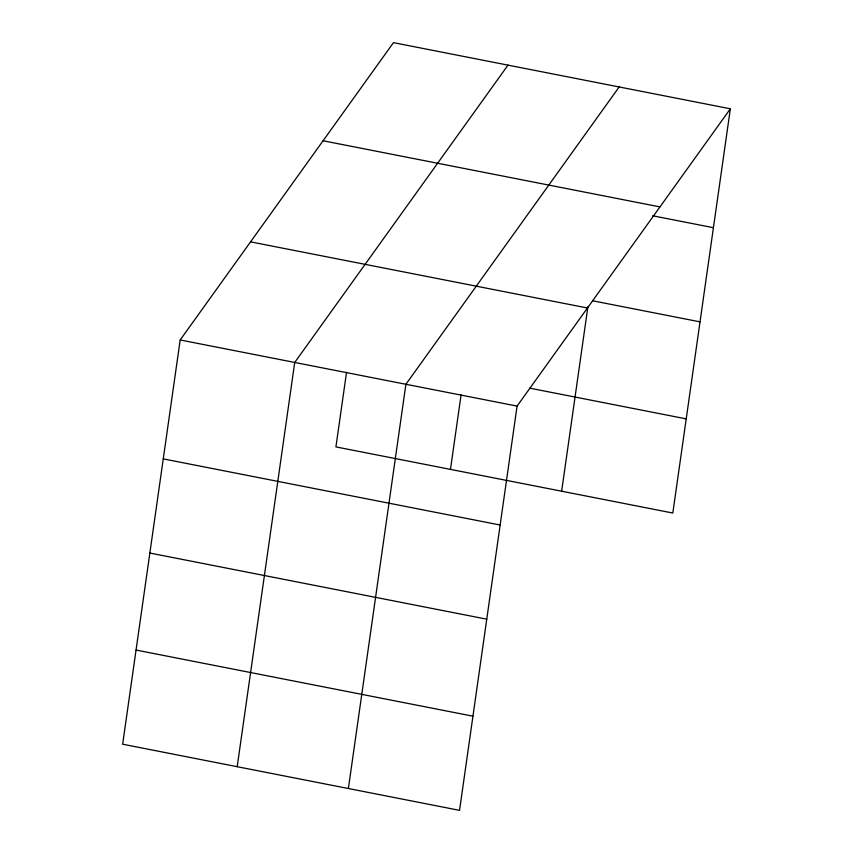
<?xml version="1.0" encoding="UTF-8"?>
<svg xmlns="http://www.w3.org/2000/svg" width="853" height="853" viewBox="0 0 853 853"><rect width="100%" height="100%" fill="white"/><g stroke="black" fill="none" stroke-linecap="round" stroke-linejoin="round"><path stroke-width="1.28" d="M180.186 339.963L122.651 744.211L459.543 810.35L517.078 406.103L730.349 108.789L393.457 42.65L180.186 339.963L517.078 406.103M237.198 766.698L294.722 362.45L507.993 65.137M346.531 372.356L335.922 446.897L672.814 513.037L730.349 108.789M348.376 788.524L405.9 384.276L619.171 86.963M450.469 469.385L461.078 394.843M561.647 491.211L587.92 306.59M323.074 140.766L659.977 206.906M652.662 215.777L713.428 227.708M592.728 300.8L700.025 321.869M250.558 241.857L587.461 307.997M529.798 388.168L686.217 418.876M163.254 458.882L500.157 525.021M149.851 553.043L486.754 619.182M136.053 650.05L472.946 716.189"/></g></svg>
